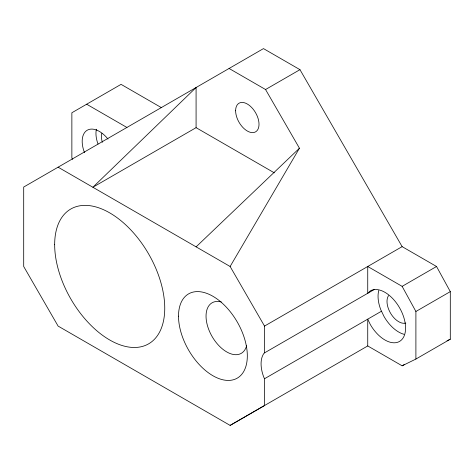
<?xml version="1.0" encoding="UTF-8"?>
<svg xmlns="http://www.w3.org/2000/svg" width="474" height="474" viewBox="0 0 474 474"><rect width="100%" height="100%" fill="white"/><g stroke="black" fill="none" stroke-linecap="round" stroke-linejoin="round"><path stroke-width="0.71" d="M230.121 425.397L367.735 345.943L402.136 365.81L415.899 359.055L450.3 339.194L450.3 291.623L436.536 266.495L402.136 246.634L299.965 69.666L263.485 48.603L23.7 187.046L23.7 266.495L58.101 326.082L230.121 425.397L264.522 405.531L264.522 378.738L263.846 377.334A29.192 16.857 60 0 1 263.846 353.497L264.522 352.875L264.522 326.082L230.121 266.495L299.444 148.22L265.558 89.527L229.078 68.469M196.112 246.859L299.444 148.22M196.082 127.666L92.868 187.254L196.082 87.518L196.082 127.666L274.316 172.832M265.558 89.527L299.965 69.666M264.522 326.082L402.136 246.634M264.522 352.875L374.614 289.312M367.735 345.943L367.735 319.15L370.336 324.577A29.192 16.857 60 0 0 399.529 341.434A29.192 16.857 60 0 0 399.529 307.721A29.192 16.857 60 0 0 370.336 290.87L367.735 293.288L367.735 266.495L402.136 286.355L436.536 266.495M264.522 378.738L381.493 311.211M415.899 359.055L415.899 311.483L450.3 291.623M402.136 365.81L404.683 364.334M447.023 340.8L450.3 339.194M161.314 107.592L121.066 84.354L71.864 112.759L71.864 158.043L72.605 159.323M86.659 104.221L126.908 127.459M58.101 167.18L230.121 266.495M402.136 286.355L415.899 311.483M246.616 345.747A29.192 16.857 60 0 1 212.085 336.499A29.192 16.857 60 0 1 221.334 301.962M404.038 334.312A29.192 16.857 60 0 1 384.1 316.632L380.818 309.8A29.192 16.857 60 0 1 378.756 290.526M405.815 323.031A16.543 9.551 60 0 1 390.985 313.906A16.543 9.551 60 0 1 388.567 295.604M84.49 152.622A24.328 14.042 60 0 1 87.222 130.226A24.328 14.042 60 0 1 107.989 139.054M102.343 142.277A16.543 9.551 60 0 1 101.851 133.33M98.011 144.037A24.328 14.042 60 0 1 96.382 129.242M54.664 244.643A77.849 44.947 60 0 0 137.229 347.359A77.849 44.947 60 0 0 137.229 237.273A77.849 44.947 60 0 0 54.664 244.643M178.514 316.152A48.656 28.09 60 0 0 230.121 380.349A48.656 28.09 60 0 0 230.121 311.542A48.656 28.09 60 0 0 178.514 316.152M235.625 110.768A16.543 9.551 60 0 0 253.169 132.596A16.543 9.551 60 0 0 253.169 109.204A16.543 9.551 60 0 0 235.625 110.768"/></g></svg>
